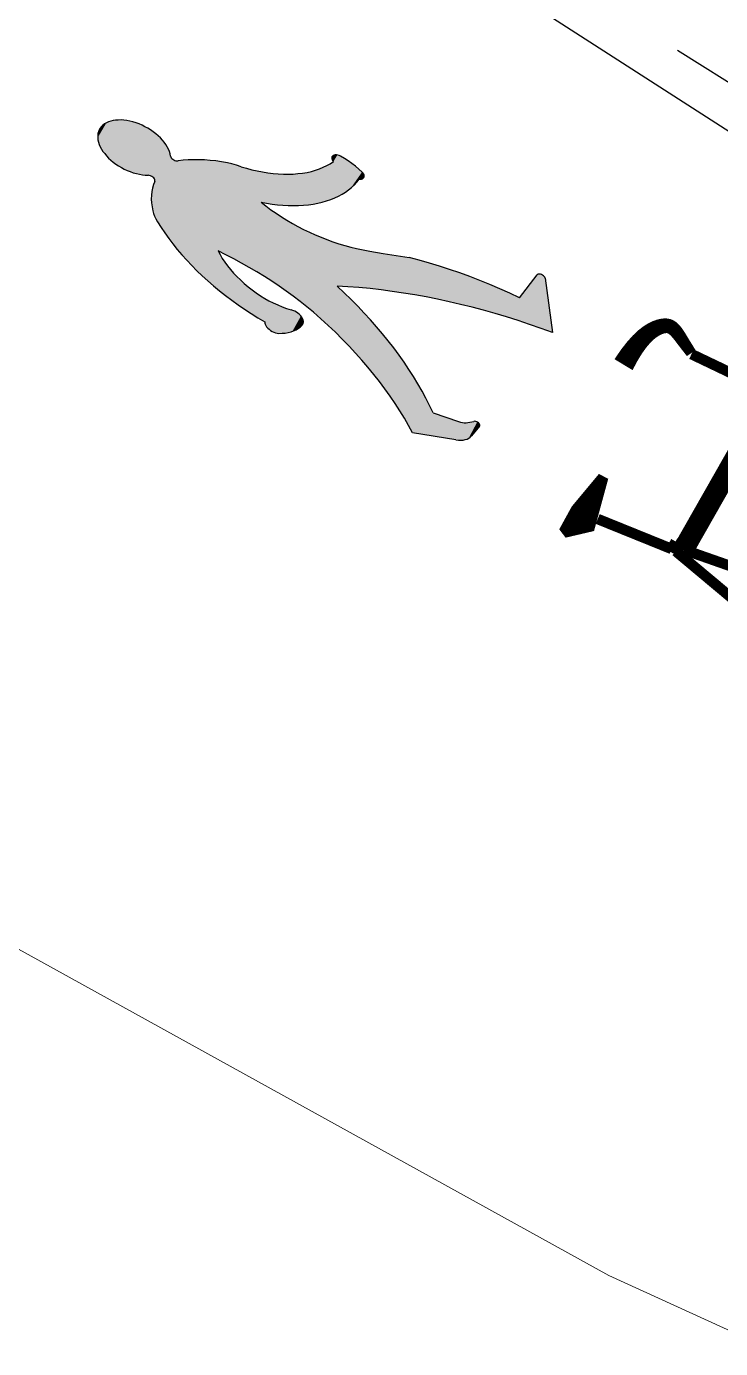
# Model space of a CAD drawing. Extents: x 421500 to 422711, y 436000 to 437000.
# Drawn here: x 422009.27 to 422010.707, y 436489.648 to 436492.385 of the extents above; entities that cross this region are included whole.
import ezdxf

# ---------------------------------------------------------------- set-up
doc = ezdxf.new("R2010")
doc.units = 0
doc.linetypes.add('XREF UTC_716709_AJB_1b$0$DASHDOT1', pattern=[2, 1, -0.5, 0, -0.5])
doc.layers.get('0').update_dxf_attribs({"color": 210})
doc.layers.add('716709-ExBase$0$LCCWalls', color=4, linetype='Continuous', lineweight=0)
for name, color, linetype in [('716709-ExBase$0$XC-LCCCarriageway', 251, 'Continuous'), ('Lines', 1, 'Continuous'), ('Pr-KerbEdge', 8, 'Continuous'), ('XREF UTC_716709_AJB_1b$0$du-UTCDUCT-F1', 42, 'XREF UTC_716709_AJB_1b$0$DASHDOT1')]:
    doc.layers.add(name, color=color, linetype=linetype)

# ---------------------------------------------------------------- blocks, each defined once
blk = doc.blocks.new('1057S')
at = {"color": 0}
blk.add_line((-0.0634, 0.4198), (-0.0426, 0.3885), dxfattribs=at)
for points in [[(-0.2212, 1.0983, 0.0208, 0.0219, 0), (-0.2256, 1.1075, 0.0219, 0.0229, 0), (-0.2295, 1.1157, 0.0229, 0.0238, 0), (-0.233, 1.1229, 0.0238, 0.0245, 0), (-0.2361, 1.1292, 0.0245, 0.0252, 0), (-0.2388, 1.1348, 0.0252, 0.0258, 0), (-0.2411, 1.1398, 0.0258, 0.0263, 0), (-0.243, 1.1444, 0.0263, 0.0268, 0), (-0.2445, 1.1486, 0.0268, 0.0272, 0), (-0.2455, 1.1526, 0.0272, 0.0277, 0), (-0.2461, 1.1565, 0.0277, 0.0281, 0), (-0.2461, 1.1602, 0.0281, 0.0285, 0), (-0.2454, 1.164, 0.0285, 0.0289, 0), (-0.2439, 1.1677, 0.0289, 0.0294, 0), (-0.2416, 1.1714, 0.0294, 0.0299, 0), (-0.2384, 1.1753, 0.0299, 0.0305, 0), (-0.2342, 1.1793, 0.0305, 0.0313, 0), (-0.2288, 1.1835, 0.0313, 0.0321, 0), (-0.222, 1.1877, 0.0321, 0.0331, 0), (-0.2135, 1.1917, 0.0331, 0.0343, 0), (-0.203, 1.1954, 0.0343, 0.0357, 0), (-0.1902, 1.1986, 0.0357, 0.0374, 0), (-0.1749, 1.2011, 0.0374, 0.0394, 0), (-0.1566, 1.2028, 0.0394, 0.0417, 0), (-0.1352, 1.2034, 0.0417, 0.0417, 0)], [(0.0763, 1.1285, 0.0208, 0.0625, 0), (0.1717, 1.125, 0.0625, 0.0208, 0), (0.2147, 1.1434, 0.0208, 0.0208, 0)]]:
    blk.add_lwpolyline(points, format="xyseb", dxfattribs=at)
for points, const_width in [([(-0.2301, 0.951), (-0.2197, 1.0969)], 0.0208), ([(0.1345, 0.9406), (0.1553, 1.0969)], 0.0208), ([(-0.303, 0.3156), (-0.2888, 0.3622), (-0.2772, 0.4086), (-0.2678, 0.4547), (-0.2604, 0.5008), (-0.2545, 0.547), (-0.2499, 0.5936), (-0.2462, 0.6405), (-0.2431, 0.688), (-0.2403, 0.7359), (-0.2378, 0.7829), (-0.2356, 0.8273), (-0.2337, 0.8674), (-0.2322, 0.9015), (-0.2311, 0.9279), (-0.2304, 0.945), (-0.2301, 0.951)], 0.0208), ([(0.1104, 0.9308), (0.1246, 0.9308)], 0.0208), ([(0.1241, 0.9198), (0.1241, 0.951)], 0.0125), ([(0.2387, 0.3572), (0.1343, 0.9312)], 0.0208), ([(0.1345, 0.9198), (0.1345, 0.951)], 0.0125), ([(-0.2301, 0.9198), (0.1137, 0.9198)], 0.0417), ([(0.0407, 0.4614), (0.1241, 0.9198)], 0.0208), ([(-0.2093, 0.7531), (-0.2301, 0.7948)], 0.00833), ([(-0.2268, 0.778), (-0.2281, 0.7818)], 0.00833), ([(-0.1989, 0.701), (-0.2301, 0.7635)], 0.0333), ([(-0.2237, 0.7663), (-0.2287, 0.7776)], 0.0125), ([(-0.053, 0.3989), (-0.1989, 0.701)], 0.0329), ([(-0.053, 0.3989), (-0.1989, 0.701)], 0.0125), ([(-0.0239, 0.528), (-0.023, 0.5888)], 0.0417), ([(-0.0332, 0.5861), (-0.029, 0.5912), (-0.0248, 0.5947), (-0.0197, 0.5947), (-0.0168, 0.5917), (-0.0143, 0.5859)], 0.0125), ([(-0.0098, 0.4843), (-0.0292, 0.5398)], 0.0189), ([(-0.0634, 0.3989), (-0.053, 0.3677)], 0.0125), ([(0.2387, 0.3572), (0.2491, 0.3156)], 0.0208), ([(0.072, 0.3156), (0.2387, 0.3156)], 0.0417), ([(0.2491, 0.3156), (0.2387, 0.2947)], 0.0125), ([(0.0312, 0.1547), (0.0507, 0.1175)], 0.0189), ([(0.0507, 0.123), (0.0507, 0.065)], 0.0417), ([(0.0437, 0.0645), (0.0475, 0.0557), (0.053, 0.0547), (0.0577, 0.0609), (0.0627, 0.0713)], 0.0125)]:
    blk.add_lwpolyline(points, dxfattribs=dict(at, const_width=const_width))
at = {"color": 0, "const_width": 0.0208}
for points in [[(-0.303, 0.6906, 0.213749), (-0.3425, 0.6729, 0.093897), (-0.3915, 0.5914, 0.050566), (-0.4176, 0.4904, 0.037992), (-0.4282, 0.352, 0.037992), (-0.4176, 0.2137, 0.050566), (-0.3915, 0.1126, 0.093897), (-0.3425, 0.0312, 0.213749), (-0.303, 0.0135, 0.213749), (-0.2635, 0.0312, 0.093897), (-0.2146, 0.1126, 0.050566), (-0.1884, 0.2137, 0.037992), (-0.1779, 0.352, 0.037992), (-0.1884, 0.4904, 0.050566), (-0.2146, 0.5914, 0.093897), (-0.2635, 0.6729, 0.213749)], [(0.2387, 0.6906, 0.213749), (0.1992, 0.6729, 0.093897), (0.1502, 0.5914, 0.050566), (0.1241, 0.4904, 0.037992), (0.1136, 0.352, 0.037992), (0.1241, 0.2137, 0.050566), (0.1502, 0.1126, 0.093897), (0.1992, 0.0312, 0.213749), (0.2387, 0.0135, 0.213749), (0.2782, 0.0312, 0.093897), (0.3271, 0.1126, 0.050566), (0.3533, 0.2137, 0.037992), (0.3638, 0.352, 0.037992), (0.3533, 0.4904, 0.050566), (0.3271, 0.5914, 0.093897), (0.2782, 0.6729, 0.213749)], [(0.0095, 0.4823, 0.211848), (-0.0103, 0.4735, 0.094525), (-0.0347, 0.4334, 0.051213), (-0.0478, 0.3837, 0.038544), (-0.053, 0.3156, 0.038544), (-0.0478, 0.2475, 0.051213), (-0.0347, 0.1977, 0.094525), (-0.0103, 0.1577, 0.211848), (0.0095, 0.1489, 0.211848), (0.0293, 0.1577, 0.094525), (0.0537, 0.1977, 0.051213), (0.0667, 0.2475, 0.038544), (0.072, 0.3156, 0.038544), (0.0667, 0.3837, 0.051213), (0.0537, 0.4334, 0.094525), (0.0293, 0.4735, 0.211848)]]:
    blk.add_lwpolyline(points, format="xyb", close=True, dxfattribs=at)
at = {"color": 0}
for points in [[(-0.0383, 0.5868), (-0.0377, 0.5884), (-0.0371, 0.5898), (-0.0365, 0.5911), (-0.0358, 0.5922), (-0.0352, 0.5931), (-0.0346, 0.594), (-0.034, 0.5948), (-0.0334, 0.5955), (-0.0328, 0.5961), (-0.0322, 0.5967), (-0.0316, 0.5972), (-0.031, 0.5977), (-0.0305, 0.5981), (-0.0299, 0.5985), (-0.0293, 0.5989), (-0.0287, 0.5992), (-0.0281, 0.5995), (-0.0275, 0.5998), (-0.027, 0.6001), (-0.0264, 0.6004), (-0.0258, 0.6006), (-0.0252, 0.6007), (-0.0246, 0.6009), (-0.024, 0.601), (-0.0233, 0.601), (-0.0227, 0.601), (-0.0221, 0.601), (-0.0214, 0.6009), (-0.0208, 0.6008), (-0.0202, 0.6007), (-0.0196, 0.6005), (-0.0191, 0.6003), (-0.0186, 0.6001), (-0.0181, 0.5999), (-0.0176, 0.5996), (-0.0171, 0.5994), (-0.0167, 0.5991), (-0.0163, 0.5988), (-0.0159, 0.5984), (-0.0155, 0.5981), (-0.0152, 0.5978), (-0.0148, 0.5974), (-0.0144, 0.5971), (-0.0141, 0.5967), (-0.0137, 0.5963), (-0.0134, 0.5958), (-0.013, 0.5953), (-0.0126, 0.5947), (-0.0122, 0.5941), (-0.0118, 0.5934), (-0.0114, 0.5927), (-0.011, 0.5919), (-0.0105, 0.5911), (-0.0101, 0.5902), (-0.0096, 0.5893), (-0.0091, 0.5884)], [(0.0355, 0.065), (0.036, 0.0622), (0.0367, 0.0597), (0.0374, 0.0577), (0.0382, 0.0559), (0.0391, 0.0543), (0.04, 0.053), (0.0409, 0.0518), (0.0418, 0.0507), (0.0427, 0.0498), (0.0436, 0.0488), (0.0444, 0.048), (0.0453, 0.0472), (0.046, 0.0466), (0.0468, 0.0459), (0.0475, 0.0454), (0.0482, 0.045), (0.0488, 0.0446), (0.0494, 0.0443), (0.05, 0.0441), (0.0506, 0.044), (0.0511, 0.044), (0.0517, 0.044), (0.0523, 0.0442), (0.0529, 0.0444), (0.0535, 0.0446), (0.0541, 0.045), (0.0548, 0.0454), (0.0555, 0.046), (0.0563, 0.0467), (0.0571, 0.0474), (0.058, 0.0483), (0.0589, 0.0494), (0.0598, 0.0506), (0.0608, 0.052), (0.0619, 0.0535), (0.0631, 0.0553), (0.0643, 0.0573), (0.0656, 0.0596), (0.0669, 0.0621), (0.0684, 0.065)]]:
    blk.add_lwpolyline(points, dxfattribs=at)
for points in [[(-0.0387, 0.5873), (-0.0364, 0.5913), (-0.0334, 0.5962), (-0.0287, 0.5994)], [(-0.0334, 0.5962), (-0.0287, 0.5994), (-0.0241, 0.601), (-0.0184, 0.6006)], [(-0.0241, 0.601), (-0.0184, 0.6006), (-0.0148, 0.5982), (-0.0124, 0.5953)], [(-0.0148, 0.5982), (-0.0124, 0.5953), (-0.0101, 0.5909), (-0.0087, 0.5884)], [(0.0355, 0.0644), (0.0377, 0.0559), (0.0416, 0.0494), (0.0486, 0.0441)], [(0.0526, 0.0441), (0.0578, 0.0478), (0.0622, 0.0527), (0.0635, 0.0569)], [(0.0622, 0.0527), (0.0635, 0.0569), (0.0666, 0.0618), (0.0675, 0.065)], [(0.0416, 0.0494), (0.0486, 0.0441), (0.0526, 0.0441), (0.0578, 0.0478)]]:
    blk.add_solid(points, dxfattribs=at)
blk = doc.blocks.new('*U26')
at = {"linetype": 'Continuous'}
for points in [[(189.9034, 96.9553), (189.9013, 96.9513), (189.9717, 96.9548)], [(189.9717, 96.9548), (189.9013, 96.9513), (189.9738, 96.9508)], [(189.9057, 96.959), (189.9034, 96.9553), (189.9694, 96.9586)], [(189.9694, 96.9586), (189.9034, 96.9553), (189.9717, 96.9548)], [(189.9081, 96.9625), (189.9057, 96.959), (189.967, 96.9621)], [(189.967, 96.9621), (189.9057, 96.959), (189.9694, 96.9586)], [(189.9106, 96.9657), (189.9081, 96.9625), (189.9645, 96.9653)], [(189.9645, 96.9653), (189.9081, 96.9625), (189.967, 96.9621)], [(189.9133, 96.9686), (189.9106, 96.9657), (189.9619, 96.9683)], [(189.9619, 96.9683), (189.9106, 96.9657), (189.9645, 96.9653)], [(189.9161, 96.9712), (189.9133, 96.9686), (189.9591, 96.9709)], [(189.9591, 96.9709), (189.9133, 96.9686), (189.9619, 96.9683)], [(189.919, 96.9735), (189.9161, 96.9712), (189.9562, 96.9732)], [(189.9562, 96.9732), (189.9161, 96.9712), (189.9591, 96.9709)], [(189.9219, 96.9754), (189.919, 96.9735), (189.9532, 96.9752)], [(189.9532, 96.9752), (189.919, 96.9735), (189.9562, 96.9732)], [(189.925, 96.977), (189.9219, 96.9754), (189.9502, 96.9768)], [(189.9502, 96.9768), (189.9219, 96.9754), (189.9532, 96.9752)], [(189.9281, 96.9783), (189.925, 96.977), (189.9471, 96.9781)], [(189.9471, 96.9781), (189.925, 96.977), (189.9502, 96.9768)], [(189.9312, 96.9792), (189.9281, 96.9783), (189.944, 96.9791)], [(189.944, 96.9791), (189.9281, 96.9783), (189.9471, 96.9781)], [(189.9344, 96.9797), (189.9312, 96.9792), (189.9408, 96.9796)], [(189.9408, 96.9796), (189.9312, 96.9792), (189.944, 96.9791)], [(189.9376, 96.9798), (189.9344, 96.9797), (189.9408, 96.9796)], [(189.8947, 96.9332), (189.8935, 96.9282), (189.9803, 96.9325)], [(189.9803, 96.9325), (189.8935, 96.9282), (189.9814, 96.9276)], [(189.896, 96.938), (189.8947, 96.9332), (189.9789, 96.9374)], [(189.9789, 96.9374), (189.8947, 96.9332), (189.9803, 96.9325)], [(189.8976, 96.9426), (189.896, 96.938), (189.9774, 96.942)], [(189.9774, 96.942), (189.896, 96.938), (189.9789, 96.9374)], [(189.8994, 96.9471), (189.8976, 96.9426), (189.9757, 96.9465)], [(189.9757, 96.9465), (189.8976, 96.9426), (189.9774, 96.942)], [(189.9013, 96.9513), (189.8994, 96.9471), (189.9738, 96.9508)], [(189.9738, 96.9508), (189.8994, 96.9471), (189.9757, 96.9465)], [(189.8909, 96.9075), (189.8908, 96.9021), (189.9839, 96.9068)], [(189.9839, 96.9068), (189.8908, 96.9021), (189.984, 96.9015)], [(189.8912, 96.9128), (189.8909, 96.9075), (189.9836, 96.9121)], [(189.9836, 96.9121), (189.8909, 96.9075), (189.9839, 96.9068)], [(189.8918, 96.918), (189.8912, 96.9128), (189.9831, 96.9173)], [(189.9831, 96.9173), (189.8912, 96.9128), (189.9836, 96.9121)], [(189.8925, 96.9232), (189.8918, 96.918), (189.9824, 96.9225)], [(189.9824, 96.9225), (189.8918, 96.918), (189.9831, 96.9173)], [(189.8935, 96.9282), (189.8925, 96.9232), (189.9814, 96.9276)], [(189.9814, 96.9276), (189.8925, 96.9232), (189.9824, 96.9225)], [(189.8908, 96.9021), (189.8909, 96.8968), (189.984, 96.9015)], [(189.984, 96.9015), (189.8909, 96.8968), (189.9839, 96.8961)], [(189.8909, 96.8968), (189.8912, 96.8915), (189.9839, 96.8961)], [(189.9839, 96.8961), (189.8912, 96.8915), (189.9835, 96.8909)], [(189.8912, 96.8915), (189.8918, 96.8863), (189.9835, 96.8909)], [(189.9835, 96.8909), (189.8918, 96.8863), (189.9829, 96.8856)], [(189.8918, 96.8863), (189.8925, 96.8811), (189.9829, 96.8856)], [(189.9829, 96.8856), (189.8925, 96.8811), (189.9821, 96.8805)], [(189.8925, 96.8811), (189.8935, 96.8761), (189.9821, 96.8805)], [(189.9821, 96.8805), (189.8935, 96.8761), (189.9811, 96.8754)], [(189.8935, 96.8761), (189.8947, 96.8711), (189.9811, 96.8754)], [(189.9811, 96.8754), (189.8947, 96.8711), (189.9799, 96.8705)], [(189.8947, 96.8711), (189.8961, 96.8663), (189.9799, 96.8705)], [(189.9799, 96.8705), (189.8961, 96.8663), (189.9785, 96.8657)], [(189.8961, 96.8663), (189.8976, 96.8617), (189.9785, 96.8657)], [(189.9785, 96.8657), (189.8976, 96.8617), (189.9769, 96.8611)], [(189.8976, 96.8617), (189.8994, 96.8572), (189.9769, 96.8611)], [(189.9769, 96.8611), (189.8994, 96.8572), (189.9752, 96.8567)], [(189.8994, 96.8572), (189.9013, 96.853), (189.9752, 96.8567)], [(189.9752, 96.8567), (189.9013, 96.853), (189.9732, 96.8525)], [(189.9013, 96.853), (189.9034, 96.849), (189.9732, 96.8525)], [(189.9732, 96.8525), (189.9034, 96.849), (189.9725, 96.8509)], [(189.9725, 96.8509), (189.9034, 96.849), (189.9721, 96.8491)], [(189.9721, 96.8491), (189.9034, 96.849), (189.9718, 96.8472)], [(189.9034, 96.849), (189.9057, 96.8453), (189.9718, 96.8472)], [(189.9718, 96.8472), (189.9057, 96.8453), (189.9718, 96.8452)], [(189.9057, 96.8453), (189.9081, 96.8418), (189.9718, 96.8452)], [(189.9718, 96.8452), (189.9081, 96.8418), (189.9719, 96.8433)], [(189.9719, 96.8433), (189.9081, 96.8418), (189.9723, 96.8415)], [(189.9081, 96.8418), (189.9107, 96.8386), (189.9723, 96.8415)], [(189.9723, 96.8415), (189.9107, 96.8386), (189.9729, 96.8398)], [(189.9729, 96.8398), (189.9107, 96.8386), (189.9736, 96.8383)], [(189.9107, 96.8386), (189.9133, 96.8357), (189.9736, 96.8383)], [(189.9736, 96.8383), (189.9133, 96.8357), (189.9745, 96.837)], [(189.9745, 96.837), (189.9133, 96.8357), (189.9756, 96.8361)], [(189.9756, 96.8361), (189.9133, 96.8357), (189.9767, 96.8355)], [(189.9133, 96.8357), (189.9161, 96.8331), (189.9767, 96.8355)], [(189.9767, 96.8355), (189.9161, 96.8331), (189.9778, 96.8353)], [(189.9778, 96.8353), (189.9161, 96.8331), (189.9829, 96.8348)], [(189.9829, 96.8348), (189.9161, 96.8331), (189.9879, 96.834)], [(189.9879, 96.834), (189.9161, 96.8331), (189.9929, 96.8329)], [(189.9161, 96.8331), (189.919, 96.8308), (189.9929, 96.8329)], [(189.9929, 96.8329), (189.919, 96.8308), (189.9979, 96.8314)], [(189.9979, 96.8314), (189.919, 96.8308), (190.0029, 96.8296)], [(189.919, 96.8308), (189.92, 96.8299), (190.0029, 96.8296)], [(189.92, 96.8299), (189.9209, 96.8287), (190.0029, 96.8296)], [(190.0029, 96.8296), (189.9209, 96.8287), (190.0078, 96.8275)], [(189.9209, 96.8287), (189.9217, 96.8272), (190.0078, 96.8275)], [(190.0078, 96.8275), (189.9217, 96.8272), (190.0126, 96.825)], [(189.9217, 96.8272), (189.9222, 96.8255), (190.0126, 96.825)], [(189.9222, 96.8255), (189.9226, 96.8237), (190.0126, 96.825)], [(190.0126, 96.825), (189.9226, 96.8237), (190.0174, 96.8222)], [(189.9116, 96.7992), (189.9073, 96.7919), (190.044, 96.7973)], [(189.9161, 96.8064), (189.9116, 96.7992), (190.0392, 96.8038)], [(190.0392, 96.8038), (189.9116, 96.7992), (190.0416, 96.8006)], [(190.0416, 96.8006), (189.9116, 96.7992), (190.044, 96.7973)], [(189.9206, 96.8132), (189.9161, 96.8064), (190.0312, 96.8119)], [(190.0312, 96.8119), (189.9161, 96.8064), (190.034, 96.8094)], [(190.034, 96.8094), (189.9161, 96.8064), (190.0366, 96.8067)], [(190.0366, 96.8067), (189.9161, 96.8064), (190.0392, 96.8038)], [(189.9214, 96.8146), (189.9206, 96.8132), (190.0312, 96.8119)], [(189.9221, 96.8162), (189.9214, 96.8146), (190.0267, 96.8157)], [(190.0267, 96.8157), (189.9214, 96.8146), (190.0312, 96.8119)], [(189.9225, 96.818), (189.9221, 96.8162), (190.0267, 96.8157)], [(189.9228, 96.8199), (189.9225, 96.818), (190.0221, 96.8191)], [(190.0221, 96.8191), (189.9225, 96.818), (190.0267, 96.8157)], [(189.9226, 96.8237), (189.9228, 96.8218), (190.0174, 96.8222)], [(190.0174, 96.8222), (189.9228, 96.8218), (190.0221, 96.8191)], [(189.9228, 96.8218), (189.9228, 96.8199), (190.0221, 96.8191)], [(189.8992, 96.7764), (189.8954, 96.7683), (190.0568, 96.7756)], [(190.0568, 96.7756), (189.8954, 96.7683), (190.0618, 96.7661)], [(189.9032, 96.7842), (189.8992, 96.7764), (190.0568, 96.7756)], [(189.9073, 96.7919), (189.9032, 96.7842), (190.0516, 96.7848)], [(190.0516, 96.7848), (189.9032, 96.7842), (190.0568, 96.7756)], [(190.044, 96.7973), (189.9073, 96.7919), (190.0463, 96.7937)], [(190.0463, 96.7937), (189.9073, 96.7919), (190.0516, 96.7848)], [(189.8882, 96.7515), (189.8849, 96.7428), (190.0712, 96.7466)], [(190.0712, 96.7466), (189.8849, 96.7428), (190.0757, 96.7364)], [(189.8917, 96.76), (189.8882, 96.7515), (190.0666, 96.7565)], [(190.0666, 96.7565), (189.8882, 96.7515), (190.0712, 96.7466)], [(189.8954, 96.7683), (189.8917, 96.76), (190.0618, 96.7661)], [(190.0618, 96.7661), (189.8917, 96.76), (190.0666, 96.7565)], [(189.8774, 96.7196), (189.8762, 96.7142), (190.0842, 96.7156)], [(189.8789, 96.7249), (189.8774, 96.7196), (190.0842, 96.7156)], [(189.8818, 96.734), (189.8789, 96.7249), (190.08, 96.7261)], [(190.08, 96.7261), (189.8789, 96.7249), (190.0842, 96.7156)], [(189.8849, 96.7428), (189.8818, 96.734), (190.0757, 96.7364)], [(190.0757, 96.7364), (189.8818, 96.734), (190.08, 96.7261)], [(189.8735, 96.6973), (189.8718, 96.6885), (190.0919, 96.6939)], [(190.0919, 96.6939), (189.8718, 96.6885), (190.0954, 96.6829)], [(189.8742, 96.703), (189.8735, 96.6973), (190.0919, 96.6939)], [(189.8751, 96.7087), (189.8742, 96.703), (190.0881, 96.7049)], [(190.0881, 96.7049), (189.8742, 96.703), (190.0919, 96.6939)], [(189.8762, 96.7142), (189.8751, 96.7087), (190.0881, 96.7049)], [(190.0842, 96.7156), (189.8762, 96.7142), (190.0881, 96.7049)], [(189.8679, 96.6713), (189.8657, 96.6629), (190.0423, 96.661)], [(189.87, 96.6799), (189.8679, 96.6713), (190.0988, 96.6716)], [(190.0988, 96.6716), (189.8679, 96.6713), (190.102, 96.6602)], [(189.8679, 96.6713), (190.0423, 96.661), (190.102, 96.6602)], [(189.8718, 96.6885), (189.87, 96.6799), (190.0954, 96.6829)], [(190.0954, 96.6829), (189.87, 96.6799), (190.0988, 96.6716)], [(189.8606, 96.6466), (189.8577, 96.6387), (190.0419, 96.6326)], [(189.8632, 96.6547), (189.8606, 96.6466), (190.042, 96.6468)], [(190.042, 96.6468), (189.8606, 96.6466), (190.0419, 96.6326)], [(189.8657, 96.6629), (189.8632, 96.6547), (190.0423, 96.661)], [(190.0423, 96.661), (189.8632, 96.6547), (190.042, 96.6468)], [(190.0423, 96.661), (190.0459, 96.6557), (190.102, 96.6602)], [(190.102, 96.6602), (190.0459, 96.6557), (190.105, 96.6486)], [(190.0459, 96.6557), (190.0494, 96.6502), (190.105, 96.6486)], [(190.0494, 96.6502), (190.0528, 96.6444), (190.105, 96.6486)], [(190.105, 96.6486), (190.0528, 96.6444), (190.1078, 96.6369)], [(190.0528, 96.6444), (190.056, 96.6385), (190.1078, 96.6369)], [(189.8481, 96.6162), (189.8445, 96.6092), (189.9121, 96.6125)], [(189.8515, 96.6235), (189.8481, 96.6162), (189.9149, 96.6211)], [(189.9149, 96.6211), (189.8481, 96.6162), (189.9121, 96.6125)], [(189.8547, 96.631), (189.8515, 96.6235), (189.9176, 96.63)], [(189.9176, 96.63), (189.8515, 96.6235), (189.9149, 96.6211)], [(189.8577, 96.6387), (189.8547, 96.631), (190.0419, 96.6326)], [(190.0419, 96.6326), (189.8547, 96.631), (189.9176, 96.63)], [(190.0419, 96.6326), (189.9176, 96.63), (190.042, 96.6184)], [(189.9176, 96.63), (189.9194, 96.6202), (190.042, 96.6184)], [(189.9194, 96.6202), (189.921, 96.6103), (190.042, 96.6184)], [(190.042, 96.6184), (189.921, 96.6103), (190.0423, 96.6042)], [(190.056, 96.6385), (190.059, 96.6323), (190.1078, 96.6369)], [(190.1078, 96.6369), (190.059, 96.6323), (190.1103, 96.6251)], [(190.059, 96.6323), (190.0619, 96.6259), (190.1103, 96.6251)], [(190.0619, 96.6259), (190.0647, 96.6193), (190.1103, 96.6251)], [(190.1103, 96.6251), (190.0647, 96.6193), (190.1127, 96.6131)], [(190.0647, 96.6193), (190.0673, 96.6125), (190.1127, 96.6131)], [(189.8329, 96.5895), (189.8287, 96.5835), (189.9025, 96.5877)], [(189.9058, 96.5958), (189.8329, 96.5895), (189.9025, 96.5877)], [(189.8369, 96.5958), (189.8329, 96.5895), (189.9058, 96.5958)], [(189.8408, 96.6024), (189.8369, 96.5958), (189.9058, 96.5958)], [(189.8445, 96.6092), (189.8408, 96.6024), (189.9091, 96.604)], [(189.9091, 96.604), (189.8408, 96.6024), (189.9058, 96.5958)], [(189.9121, 96.6125), (189.8445, 96.6092), (189.9091, 96.604)], [(189.921, 96.6103), (189.9225, 96.6004), (190.0423, 96.6042)], [(190.0423, 96.6042), (189.9225, 96.6004), (190.0429, 96.59)], [(189.9225, 96.6004), (189.9237, 96.5903), (190.0429, 96.59)], [(189.9237, 96.5903), (189.9247, 96.5802), (190.0429, 96.59)], [(190.0429, 96.59), (189.9247, 96.5802), (190.0437, 96.5758)], [(190.1127, 96.6131), (190.0673, 96.6125), (190.1149, 96.6011)], [(190.0673, 96.6125), (190.0697, 96.6056), (190.1149, 96.6011)], [(190.0697, 96.6056), (190.0719, 96.5985), (190.1149, 96.6011)], [(190.1149, 96.6011), (190.0719, 96.5985), (190.1168, 96.5889)], [(190.0719, 96.5985), (190.074, 96.5913), (190.1168, 96.5889)], [(190.074, 96.5913), (190.0759, 96.5839), (190.1168, 96.5889)], [(190.1168, 96.5889), (190.0759, 96.5839), (190.1186, 96.5767)], [(189.8154, 96.5671), (189.8107, 96.5622), (189.8912, 96.5648)], [(189.8912, 96.5648), (189.8107, 96.5622), (189.8872, 96.5576)], [(189.82, 96.5723), (189.8154, 96.5671), (189.8951, 96.5722)], [(189.8951, 96.5722), (189.8154, 96.5671), (189.8912, 96.5648)], [(189.8244, 96.5777), (189.82, 96.5723), (189.8951, 96.5722)], [(189.8287, 96.5835), (189.8244, 96.5777), (189.8989, 96.5798)], [(189.8989, 96.5798), (189.8244, 96.5777), (189.8951, 96.5722)], [(189.9025, 96.5877), (189.8287, 96.5835), (189.8989, 96.5798)], [(189.9247, 96.5802), (189.9255, 96.5701), (190.0437, 96.5758)], [(190.0437, 96.5758), (189.9255, 96.5701), (190.0446, 96.5617)], [(189.9255, 96.5701), (189.926, 96.5599), (190.0446, 96.5617)], [(190.0759, 96.5839), (190.0776, 96.5764), (190.1186, 96.5767)], [(190.1186, 96.5767), (190.0776, 96.5764), (190.1201, 96.5644)], [(190.0776, 96.5764), (190.0792, 96.5688), (190.1201, 96.5644)], [(190.0792, 96.5688), (190.0805, 96.5611), (190.1201, 96.5644)], [(190.1201, 96.5644), (190.0805, 96.5611), (190.1214, 96.552)], [(189.7649, 96.5369), (189.7646, 96.5348), (189.8694, 96.5316)], [(189.7654, 96.539), (189.7649, 96.5369), (189.8741, 96.5377)], [(189.8741, 96.5377), (189.7649, 96.5369), (189.8694, 96.5316)], [(189.7661, 96.5408), (189.7654, 96.539), (189.7805, 96.5399)], [(189.7805, 96.5399), (189.7654, 96.539), (189.8741, 96.5377)], [(189.7669, 96.5425), (189.7661, 96.5408), (189.7797, 96.5417)], [(189.7797, 96.5417), (189.7661, 96.5408), (189.7805, 96.5399)], [(189.7679, 96.544), (189.7669, 96.5425), (189.7788, 96.5433)], [(189.7788, 96.5433), (189.7669, 96.5425), (189.7797, 96.5417)], [(189.769, 96.5452), (189.7679, 96.544), (189.7778, 96.5446)], [(189.7778, 96.5446), (189.7679, 96.544), (189.7788, 96.5433)], [(189.7702, 96.5461), (189.769, 96.5452), (189.7766, 96.5457)], [(189.7766, 96.5457), (189.769, 96.5452), (189.7778, 96.5446)], [(189.7714, 96.5467), (189.7702, 96.5461), (189.7754, 96.5464)], [(189.7754, 96.5464), (189.7702, 96.5461), (189.7766, 96.5457)], [(189.7741, 96.5469), (189.7714, 96.5467), (189.7754, 96.5464)], [(189.7728, 96.5469), (189.7714, 96.5467), (189.7741, 96.5469)], [(189.7857, 96.5428), (189.7805, 96.5399), (189.8741, 96.5377)], [(189.7909, 96.546), (189.7857, 96.5428), (189.8786, 96.5441)], [(189.8786, 96.5441), (189.7857, 96.5428), (189.8741, 96.5377)], [(189.796, 96.5496), (189.7909, 96.546), (189.8786, 96.5441)], [(189.801, 96.5535), (189.796, 96.5496), (189.8829, 96.5507)], [(189.8829, 96.5507), (189.796, 96.5496), (189.8786, 96.5441)], [(189.8059, 96.5577), (189.801, 96.5535), (189.8872, 96.5576)], [(189.8872, 96.5576), (189.801, 96.5535), (189.8829, 96.5507)], [(189.8107, 96.5622), (189.8059, 96.5577), (189.8872, 96.5576)], [(190.0446, 96.5617), (189.926, 96.5599), (190.0458, 96.5476)], [(189.926, 96.5599), (189.9264, 96.5497), (190.0458, 96.5476)], [(189.9264, 96.5497), (189.9265, 96.5395), (190.0458, 96.5476)], [(190.0458, 96.5476), (189.9265, 96.5395), (190.0472, 96.5336)], [(189.9265, 96.5395), (189.9265, 96.5292), (190.0472, 96.5336)], [(190.0805, 96.5611), (190.0816, 96.5533), (190.1214, 96.552)], [(190.0816, 96.5533), (190.0826, 96.5454), (190.1214, 96.552)], [(190.1214, 96.552), (190.0826, 96.5454), (190.1225, 96.5395)], [(190.0826, 96.5454), (190.0831, 96.538), (190.1225, 96.5395)], [(190.1225, 96.5395), (190.0831, 96.538), (190.1234, 96.527)], [(190.0831, 96.538), (190.0833, 96.5306), (190.1234, 96.527)], [(189.7646, 96.5348), (189.7645, 96.5326), (189.8694, 96.5316)], [(189.7645, 96.5326), (189.7649, 96.5258), (189.8694, 96.5316)], [(189.8694, 96.5316), (189.7649, 96.5258), (189.8646, 96.5258)], [(189.7649, 96.5258), (189.7654, 96.5191), (189.8597, 96.5203)], [(189.8646, 96.5258), (189.7649, 96.5258), (189.8597, 96.5203)], [(189.8597, 96.5203), (189.7654, 96.5191), (189.8547, 96.5151)], [(189.7654, 96.5191), (189.7662, 96.5124), (189.8547, 96.5151)], [(189.8547, 96.5151), (189.7662, 96.5124), (189.8496, 96.5103)], [(189.7662, 96.5124), (189.7671, 96.5057), (189.8496, 96.5103)], [(189.9262, 96.519), (189.9257, 96.5088), (190.0507, 96.5058)], [(189.9265, 96.5292), (189.9262, 96.519), (190.0488, 96.5197)], [(190.0488, 96.5197), (189.9262, 96.519), (190.0507, 96.5058)], [(190.0472, 96.5336), (189.9265, 96.5292), (190.0488, 96.5197)], [(190.0832, 96.5157), (190.0828, 96.5082), (190.1241, 96.5145)], [(190.1241, 96.5145), (190.0828, 96.5082), (190.1256, 96.5136)], [(190.1256, 96.5136), (190.0828, 96.5082), (190.1271, 96.5124)], [(190.1271, 96.5124), (190.0828, 96.5082), (190.1285, 96.5109)], [(190.1285, 96.5109), (190.0828, 96.5082), (190.1298, 96.5092)], [(190.0834, 96.5231), (190.0832, 96.5157), (190.1241, 96.5145)], [(190.0833, 96.5306), (190.0834, 96.5231), (190.1234, 96.527)], [(190.1234, 96.527), (190.0834, 96.5231), (190.1241, 96.5145)], [(189.8496, 96.5103), (189.7671, 96.5057), (189.8443, 96.5057)], [(189.7671, 96.5057), (189.7682, 96.4992), (189.8443, 96.5057)], [(189.8443, 96.5057), (189.7682, 96.4992), (189.839, 96.5015)], [(189.839, 96.5015), (189.7682, 96.4992), (189.8335, 96.4975)], [(189.7682, 96.4992), (189.7695, 96.4927), (189.8335, 96.4975)], [(189.8335, 96.4975), (189.7695, 96.4927), (189.828, 96.494)], [(189.828, 96.494), (189.7695, 96.4927), (189.8225, 96.4907)], [(189.7695, 96.4927), (189.771, 96.4864), (189.8225, 96.4907)], [(189.8225, 96.4907), (189.771, 96.4864), (189.8168, 96.4878)], [(189.8168, 96.4878), (189.771, 96.4864), (189.8111, 96.4853)], [(189.771, 96.4864), (189.7727, 96.4802), (189.8111, 96.4853)], [(189.8111, 96.4853), (189.7727, 96.4802), (189.8053, 96.4831)], [(189.9241, 96.4885), (189.9229, 96.4785), (190.0549, 96.4783)], [(189.925, 96.4986), (189.9241, 96.4885), (190.0527, 96.492)], [(190.0527, 96.492), (189.9241, 96.4885), (190.0549, 96.4783)], [(189.9257, 96.5088), (189.925, 96.4986), (190.0507, 96.5058)], [(190.0507, 96.5058), (189.925, 96.4986), (190.0527, 96.492)], [(190.0804, 96.4863), (190.0791, 96.4791), (190.1331, 96.4838)], [(190.0814, 96.4935), (190.0804, 96.4863), (190.1342, 96.4919)], [(190.1342, 96.4919), (190.0804, 96.4863), (190.134, 96.4891)], [(190.134, 96.4891), (190.0804, 96.4863), (190.1337, 96.4865)], [(190.1337, 96.4865), (190.0804, 96.4863), (190.1331, 96.4838)], [(190.0822, 96.5008), (190.0814, 96.4935), (190.1334, 96.5)], [(190.1334, 96.5), (190.0814, 96.4935), (190.1338, 96.4974)], [(190.1338, 96.4974), (190.0814, 96.4935), (190.1341, 96.4947)], [(190.1341, 96.4947), (190.0814, 96.4935), (190.1342, 96.4919)], [(190.0828, 96.5082), (190.0822, 96.5008), (190.1309, 96.5072)], [(190.1309, 96.5072), (190.0822, 96.5008), (190.1319, 96.505)], [(190.1319, 96.505), (190.0822, 96.5008), (190.1328, 96.5026)], [(190.1328, 96.5026), (190.0822, 96.5008), (190.1334, 96.5)], [(190.1298, 96.5092), (190.0828, 96.5082), (190.1309, 96.5072)], [(189.8053, 96.4831), (189.7727, 96.4802), (189.7995, 96.4813)], [(189.7995, 96.4813), (189.7727, 96.4802), (189.7937, 96.4798)], [(189.7727, 96.4802), (189.7733, 96.4783), (189.7937, 96.4798)], [(189.7937, 96.4798), (189.7733, 96.4783), (189.7878, 96.4787)], [(189.7878, 96.4787), (189.7733, 96.4783), (189.787, 96.4769)], [(189.7733, 96.4783), (189.7741, 96.4766), (189.787, 96.4769)], [(189.787, 96.4769), (189.7741, 96.4766), (189.7861, 96.4754)], [(189.7741, 96.4766), (189.7751, 96.4751), (189.7861, 96.4754)], [(189.7861, 96.4754), (189.7751, 96.4751), (189.785, 96.4741)], [(189.7751, 96.4751), (189.7762, 96.4739), (189.785, 96.4741)], [(189.785, 96.4741), (189.7762, 96.4739), (189.7838, 96.4731)], [(189.7762, 96.4739), (189.7774, 96.4729), (189.7838, 96.4731)], [(189.7838, 96.4731), (189.7774, 96.4729), (189.7826, 96.4724)], [(189.7774, 96.4729), (189.7787, 96.4723), (189.7826, 96.4724)], [(189.7826, 96.4724), (189.7787, 96.4723), (189.7813, 96.472)], [(189.7787, 96.4723), (189.78, 96.472), (189.7813, 96.472)], [(189.9201, 96.4586), (189.9183, 96.4488), (190.06, 96.4511)], [(189.9216, 96.4685), (189.9201, 96.4586), (190.0574, 96.4647)], [(190.0574, 96.4647), (189.9201, 96.4586), (190.06, 96.4511)], [(189.9229, 96.4785), (189.9216, 96.4685), (190.0549, 96.4783)], [(190.0549, 96.4783), (189.9216, 96.4685), (190.0574, 96.4647)], [(190.0784, 96.4733), (190.0783, 96.4703), (190.1269, 96.4707)], [(190.1269, 96.4707), (190.0783, 96.4703), (190.1243, 96.4669)], [(190.0783, 96.4703), (190.0784, 96.4673), (190.1243, 96.4669)], [(190.0786, 96.4762), (190.0784, 96.4733), (190.1293, 96.4748)], [(190.1293, 96.4748), (190.0784, 96.4733), (190.1269, 96.4707)], [(190.0784, 96.4673), (190.0788, 96.4644), (190.1243, 96.4669)], [(190.0791, 96.4791), (190.0786, 96.4762), (190.1315, 96.479)], [(190.1315, 96.479), (190.0786, 96.4762), (190.1293, 96.4748)], [(190.1243, 96.4669), (190.0788, 96.4644), (190.1216, 96.4634)], [(190.0788, 96.4644), (190.0793, 96.4616), (190.1216, 96.4634)], [(190.1331, 96.4838), (190.0791, 96.4791), (190.1324, 96.4814)], [(190.1324, 96.4814), (190.0791, 96.4791), (190.1315, 96.479)], [(190.1216, 96.4634), (190.0793, 96.4616), (190.1188, 96.4602)], [(190.0793, 96.4616), (190.08, 96.4589), (190.1188, 96.4602)], [(190.1188, 96.4602), (190.08, 96.4589), (190.1159, 96.4572)], [(190.08, 96.4589), (190.081, 96.4563), (190.1159, 96.4572)], [(189.9163, 96.4391), (189.9142, 96.4295), (190.0628, 96.4377)], [(190.0628, 96.4377), (189.9142, 96.4295), (190.0665, 96.423)], [(189.9183, 96.4488), (189.9163, 96.4391), (190.0628, 96.4377)], [(190.06, 96.4511), (189.9183, 96.4488), (190.0628, 96.4377)], [(190.1159, 96.4572), (190.081, 96.4563), (190.1129, 96.4546)], [(190.081, 96.4563), (190.0821, 96.454), (190.1129, 96.4546)], [(190.1129, 96.4546), (190.0821, 96.454), (190.1098, 96.4522)], [(190.0821, 96.454), (190.0833, 96.4519), (190.1098, 96.4522)], [(190.1098, 96.4522), (190.0833, 96.4519), (190.1066, 96.4502)], [(190.0833, 96.4519), (190.0847, 96.45), (190.1066, 96.4502)], [(190.1066, 96.4502), (190.0847, 96.45), (190.1033, 96.4485)], [(190.0847, 96.45), (190.0863, 96.4485), (190.1033, 96.4485)], [(190.0863, 96.4485), (190.0879, 96.4472), (190.1, 96.4472)], [(190.1033, 96.4485), (190.0863, 96.4485), (190.1, 96.4472)], [(190.0879, 96.4472), (190.0896, 96.4463), (190.1, 96.4472)], [(190.1, 96.4472), (190.0896, 96.4463), (190.0967, 96.4461)], [(190.0896, 96.4463), (190.0913, 96.4458), (190.0967, 96.4461)], [(190.0967, 96.4461), (190.0913, 96.4458), (190.0949, 96.4457)], [(190.0913, 96.4458), (190.0931, 96.4455), (190.0949, 96.4457)], [(189.9957, 96.42), (189.9058, 96.3996), (189.9887, 96.4044)], [(189.9118, 96.42), (189.9058, 96.3996), (189.9957, 96.42)], [(189.9142, 96.4295), (189.9118, 96.42), (190.0665, 96.423)], [(190.0665, 96.423), (189.9118, 96.42), (189.9957, 96.42)], [(190.0665, 96.423), (189.9957, 96.42), (190.0704, 96.4083)], [(189.9957, 96.42), (189.9997, 96.4056), (190.0704, 96.4083)], [(190.0704, 96.4083), (189.9997, 96.4056), (190.0744, 96.3938)], [(189.9058, 96.3996), (189.8996, 96.3794), (189.9819, 96.3887)], [(189.9819, 96.3887), (189.8996, 96.3794), (189.9752, 96.3727)], [(189.9887, 96.4044), (189.9058, 96.3996), (189.9819, 96.3887)], [(189.9997, 96.4056), (190.0039, 96.3913), (190.0744, 96.3938)], [(190.0744, 96.3938), (190.0039, 96.3913), (190.0786, 96.3794)], [(190.0039, 96.3913), (190.0083, 96.3772), (190.0786, 96.3794)], [(189.8932, 96.3593), (189.8867, 96.3394), (189.9688, 96.3566)], [(189.9688, 96.3566), (189.8867, 96.3394), (189.9625, 96.3402)], [(189.8996, 96.3794), (189.8932, 96.3593), (189.9752, 96.3727)], [(189.9752, 96.3727), (189.8932, 96.3593), (189.9688, 96.3566)], [(190.0786, 96.3794), (190.0083, 96.3772), (190.0831, 96.3652)], [(190.0083, 96.3772), (190.0129, 96.3632), (190.0831, 96.3652)], [(190.0831, 96.3652), (190.0129, 96.3632), (190.0877, 96.3512)], [(190.0129, 96.3632), (190.0176, 96.3495), (190.0877, 96.3512)], [(189.8867, 96.3394), (189.8799, 96.3196), (189.9564, 96.3236)], [(189.9625, 96.3402), (189.8867, 96.3394), (189.9564, 96.3236)], [(190.0877, 96.3512), (190.0176, 96.3495), (190.0925, 96.3373)], [(190.0176, 96.3495), (190.0225, 96.3359), (190.0925, 96.3373)], [(190.0925, 96.3373), (190.0225, 96.3359), (190.0974, 96.3236)], [(190.0225, 96.3359), (190.0276, 96.3224), (190.0974, 96.3236)], [(189.8766, 96.3049), (189.8734, 96.29), (189.9448, 96.29)], [(189.8799, 96.3196), (189.8766, 96.3049), (189.9506, 96.3069)], [(189.9506, 96.3069), (189.8766, 96.3049), (189.9448, 96.29)], [(189.9564, 96.3236), (189.8799, 96.3196), (189.9506, 96.3069)], [(190.0974, 96.3236), (190.0276, 96.3224), (190.1026, 96.3101)], [(190.0276, 96.3224), (190.0329, 96.3092), (190.1026, 96.3101)], [(190.1026, 96.3101), (190.0329, 96.3092), (190.1079, 96.2968)], [(190.0329, 96.3092), (190.0383, 96.2961), (190.1079, 96.2968)], [(189.9448, 96.29), (189.8705, 96.275), (189.9393, 96.2729)], [(189.8734, 96.29), (189.8705, 96.275), (189.9448, 96.29)], [(190.1079, 96.2968), (190.0383, 96.2961), (190.1134, 96.2836)], [(190.0383, 96.2961), (190.0439, 96.2833), (190.1134, 96.2836)], [(190.1134, 96.2836), (190.0439, 96.2833), (190.1191, 96.2707)], [(190.0439, 96.2833), (190.0497, 96.2706), (190.1191, 96.2707)], [(189.8677, 96.2599), (189.8651, 96.2447), (189.934, 96.2556)], [(189.934, 96.2556), (189.8651, 96.2447), (189.9289, 96.2382)], [(189.8705, 96.275), (189.8677, 96.2599), (189.9393, 96.2729)], [(189.9393, 96.2729), (189.8677, 96.2599), (189.934, 96.2556)], [(190.1191, 96.2707), (190.0497, 96.2706), (190.1249, 96.258)], [(190.0497, 96.2706), (190.0556, 96.2581), (190.1249, 96.258)], [(190.0556, 96.2581), (190.0617, 96.2459), (190.1249, 96.258)], [(190.1249, 96.258), (190.0617, 96.2459), (190.1309, 96.2455)], [(189.8627, 96.2295), (189.8605, 96.2141), (189.924, 96.2206)], [(189.8651, 96.2447), (189.8627, 96.2295), (189.9289, 96.2382)], [(189.9289, 96.2382), (189.8627, 96.2295), (189.924, 96.2206)], [(190.0617, 96.2459), (190.0679, 96.2339), (190.1309, 96.2455)], [(190.1309, 96.2455), (190.0679, 96.2339), (190.1371, 96.2332)], [(190.0679, 96.2339), (190.0743, 96.2221), (190.1371, 96.2332)], [(190.1371, 96.2332), (190.0743, 96.2221), (190.1434, 96.2211)], [(189.8585, 96.1987), (189.8567, 96.1832), (189.9147, 96.1849)], [(189.8605, 96.2141), (189.8585, 96.1987), (189.9193, 96.2028)], [(189.9193, 96.2028), (189.8585, 96.1987), (189.9147, 96.1849)], [(189.924, 96.2206), (189.8605, 96.2141), (189.9193, 96.2028)], [(190.0743, 96.2221), (190.0808, 96.2105), (190.1434, 96.2211)], [(190.1434, 96.2211), (190.0808, 96.2105), (190.1498, 96.2093)], [(190.0808, 96.2105), (190.0875, 96.1992), (190.1498, 96.2093)], [(190.1498, 96.2093), (190.0875, 96.1992), (190.1565, 96.1977)], [(190.0875, 96.1992), (190.0943, 96.1881), (190.1565, 96.1977)], [(190.1565, 96.1977), (190.0943, 96.1881), (190.1632, 96.1864)], [(189.8567, 96.1832), (189.8551, 96.1677), (189.9104, 96.1669)], [(189.9147, 96.1849), (189.8567, 96.1832), (189.9104, 96.1669)], [(190.0943, 96.1881), (190.1013, 96.1772), (190.1632, 96.1864)], [(190.1632, 96.1864), (190.1013, 96.1772), (190.1702, 96.1753)], [(190.1013, 96.1772), (190.1084, 96.1666), (190.1702, 96.1753)], [(190.1702, 96.1753), (190.1084, 96.1666), (190.1772, 96.1644)], [(189.8536, 96.1521), (189.8524, 96.1365), (189.9063, 96.1487)], [(189.9063, 96.1487), (189.8524, 96.1365), (189.9024, 96.1305)], [(189.8551, 96.1677), (189.8536, 96.1521), (189.9104, 96.1669)], [(189.9104, 96.1669), (189.8536, 96.1521), (189.9063, 96.1487)], [(190.1084, 96.1666), (190.1156, 96.1563), (190.1772, 96.1644)], [(190.1772, 96.1644), (190.1156, 96.1563), (190.1844, 96.1539)], [(190.1156, 96.1563), (190.123, 96.1462), (190.1844, 96.1539)], [(190.1844, 96.1539), (190.123, 96.1462), (190.1305, 96.1364)], [(190.1844, 96.1539), (190.1305, 96.1364), (190.1572, 96.0715)], [(189.8513, 96.1208), (189.8504, 96.1051), (189.8987, 96.1121)], [(189.8524, 96.1365), (189.8513, 96.1208), (189.9024, 96.1305)], [(189.9024, 96.1305), (189.8513, 96.1208), (189.8987, 96.1121)], [(190.1305, 96.1364), (190.1229, 96.0839), (190.1572, 96.0715)], [(189.8504, 96.1051), (189.8498, 96.0893), (189.8952, 96.0935)], [(189.8952, 96.0935), (189.8498, 96.0893), (189.8919, 96.0749)], [(189.8987, 96.1121), (189.8504, 96.1051), (189.8952, 96.0935)], [(189.7893, 96.0725), (189.7891, 96.0708), (189.8888, 96.0562)], [(189.7891, 96.0708), (189.7892, 96.0691), (189.8888, 96.0562)], [(189.7892, 96.0691), (189.7895, 96.0675), (189.8888, 96.0562)], [(189.7896, 96.0741), (189.7893, 96.0725), (189.8888, 96.0562)], [(189.7895, 96.0675), (189.7899, 96.0659), (189.8888, 96.0562)], [(189.7901, 96.0756), (189.7896, 96.0741), (189.8919, 96.0749)], [(189.8919, 96.0749), (189.7896, 96.0741), (189.8888, 96.0562)], [(189.7907, 96.0769), (189.7901, 96.0756), (189.8919, 96.0749)], [(189.7915, 96.078), (189.7907, 96.0769), (189.8919, 96.0749)], [(189.7924, 96.0788), (189.7915, 96.078), (189.8919, 96.0749)], [(189.7934, 96.0793), (189.7924, 96.0788), (189.8919, 96.0749)], [(189.8498, 96.0893), (189.7934, 96.0793), (189.8919, 96.0749)], [(190.116, 96.0664), (190.1083, 96.0567), (190.1545, 96.0649)], [(190.1174, 96.0683), (190.116, 96.0664), (190.1559, 96.0681)], [(190.1559, 96.0681), (190.116, 96.0664), (190.1545, 96.0649)], [(190.1187, 96.0705), (190.1174, 96.0683), (190.1559, 96.0681)], [(190.1198, 96.0729), (190.1187, 96.0705), (190.1572, 96.0715)], [(190.1572, 96.0715), (190.1187, 96.0705), (190.1559, 96.0681)], [(190.1208, 96.0755), (190.1198, 96.0729), (190.1572, 96.0715)], [(190.1217, 96.0782), (190.1208, 96.0755), (190.1572, 96.0715)], [(190.1224, 96.081), (190.1217, 96.0782), (190.1572, 96.0715)], [(190.1229, 96.0839), (190.1224, 96.081), (190.1572, 96.0715)], [(189.7899, 96.0659), (189.7905, 96.0646), (189.8888, 96.0562)], [(189.7905, 96.0646), (189.7912, 96.0634), (189.8888, 96.0562)], [(189.7912, 96.0634), (189.7921, 96.0625), (189.8888, 96.0562)], [(189.7921, 96.0625), (189.886, 96.0374), (189.8888, 96.0562)], [(189.7921, 96.0625), (189.8833, 96.0185), (189.886, 96.0374)], [(189.7921, 96.0625), (189.8809, 95.9995), (189.8833, 96.0185)], [(190.1065, 96.0518), (190.1064, 96.0504), (190.143, 96.0507)], [(190.143, 96.0507), (190.1064, 96.0504), (190.1408, 96.0494)], [(190.1064, 96.0504), (190.1065, 96.0489), (190.1408, 96.0494)], [(190.1067, 96.0532), (190.1065, 96.0518), (190.1452, 96.0524)], [(190.1452, 96.0524), (190.1065, 96.0518), (190.143, 96.0507)], [(190.1408, 96.0494), (190.1065, 96.0489), (190.1384, 96.0484)], [(190.1065, 96.0489), (190.1067, 96.0475), (190.1384, 96.0484)], [(190.1071, 96.0545), (190.1067, 96.0532), (190.1473, 96.0543)], [(190.1473, 96.0543), (190.1067, 96.0532), (190.1452, 96.0524)], [(190.1384, 96.0484), (190.1067, 96.0475), (190.1361, 96.0478)], [(190.1361, 96.0478), (190.1067, 96.0475), (190.1116, 96.0427)], [(190.1067, 96.0475), (190.1071, 96.0462), (190.1116, 96.0427)], [(190.1076, 96.0557), (190.1071, 96.0545), (190.1473, 96.0543)], [(190.1071, 96.0462), (190.1077, 96.0451), (190.1116, 96.0427)], [(190.1083, 96.0567), (190.1076, 96.0557), (190.1493, 96.0566)], [(190.1493, 96.0566), (190.1076, 96.0557), (190.1473, 96.0543)], [(190.1077, 96.0451), (190.1083, 96.0441), (190.1116, 96.0427)], [(190.1545, 96.0649), (190.1083, 96.0567), (190.1529, 96.0619)], [(190.1529, 96.0619), (190.1083, 96.0567), (190.1512, 96.0591)], [(190.1512, 96.0591), (190.1083, 96.0567), (190.1493, 96.0566)], [(190.1083, 96.0441), (190.1091, 96.0434), (190.1116, 96.0427)], [(190.1091, 96.0434), (190.1099, 96.0429), (190.1116, 96.0427)], [(190.1099, 96.0429), (190.1108, 96.0427), (190.1116, 96.0427)]]:
    blk.add_solid(points, dxfattribs=at)
blk = doc.blocks.new('rmpeds')
at = {"linetype": 'Continuous'}
for p, q in [((0.1305, 0.1364), (0.1229, 0.0839)), ((0.1572, 0.0715), (0.1844, 0.1539)), ((-0.1502, 0.0893), (-0.2066, 0.0793)), ((-0.2079, 0.0625), (-0.1191, -0.0005)), ((0.116, 0.0664), (0.1083, 0.0567)), ((0.1116, 0.0427), (0.1361, 0.0478))]:
    blk.add_line(p, q, dxfattribs=at)
at = {"linetype": 'Continuous', "extrusion": (0, 0, -1), "flags": 128}
for points in [[(0.081, 0.8308), (0.0845, 0.8336), (0.0878, 0.8369), (0.091, 0.8406), (0.094, 0.8448), (0.0968, 0.8493), (0.0993, 0.8543), (0.1015, 0.8595), (0.1035, 0.8651), (0.1052, 0.8709), (0.1067, 0.8769), (0.1078, 0.8831), (0.1086, 0.8894), (0.109, 0.8959), (0.1092, 0.9023), (0.109, 0.9088), (0.1085, 0.9152), (0.1077, 0.9215), (0.1066, 0.9277), (0.1052, 0.9337), (0.1035, 0.9395), (0.1014, 0.9451), (0.0992, 0.9503), (0.0966, 0.9552), (0.0939, 0.9598), (0.0909, 0.9639), (0.0877, 0.9676), (0.0843, 0.9709), (0.0808, 0.9736), (0.0772, 0.9759), (0.0735, 0.9777), (0.0697, 0.9789), (0.0658, 0.9797), (0.0619, 0.9798), (0.058, 0.9795), (0.0542, 0.9786), (0.0504, 0.9771), (0.0467, 0.9752), (0.0431, 0.9727), (0.0397, 0.9698), (0.0364, 0.9664), (0.0332, 0.9625), (0.0303, 0.9582), (0.0276, 0.9535), (0.0252, 0.9485), (0.023, 0.9432), (0.0211, 0.9375), (0.0195, 0.9316), (0.0182, 0.9256), (0.0172, 0.9193), (0.0165, 0.9129), (0.0161, 0.9065), (0.016, 0.9), (0.0163, 0.8936), (0.0169, 0.8872), (0.0178, 0.8809), (0.019, 0.8747), (0.0205, 0.8688), (0.0223, 0.8631), (0.0244, 0.8576), (0.0268, 0.8525)], [(0.0222, 0.8353), (0.0237, 0.8357), (0.0251, 0.8367), (0.0264, 0.8383), (0.0273, 0.8403), (0.028, 0.8427), (0.0282, 0.8452), (0.0281, 0.8478), (0.0276, 0.8503), (0.0268, 0.8525)], [(0.1211, 0.7249), (0.1175, 0.736), (0.1136, 0.7467), (0.1095, 0.7572), (0.1051, 0.7674), (0.1004, 0.7773), (0.0955, 0.7868), (0.0903, 0.796), (0.0849, 0.8048), (0.0794, 0.8132)], [(0.081, 0.8308), (0.0798, 0.8297), (0.0787, 0.8281), (0.0779, 0.8261), (0.0774, 0.8239), (0.0772, 0.8216), (0.0773, 0.8193), (0.0777, 0.817), (0.0784, 0.815), (0.0794, 0.8132)], [(0.0222, 0.8353), (0.0152, 0.8346), (0.0083, 0.8332), (0.0015, 0.8312), (-0.0053, 0.8286), (-0.012, 0.8253), (-0.0186, 0.8215), (-0.025, 0.817), (-0.0312, 0.8119)], [(-0.0312, 0.8119), (-0.0353, 0.8081), (-0.0392, 0.8038), (-0.0428, 0.799), (-0.0463, 0.7937)], [(-0.0463, 0.7937), (-0.0529, 0.7825), (-0.0593, 0.7709), (-0.0654, 0.7589), (-0.0712, 0.7466), (-0.0768, 0.7339), (-0.0821, 0.7209), (-0.0871, 0.7076), (-0.0919, 0.6939), (-0.0963, 0.6801), (-0.1004, 0.6659), (-0.1043, 0.6515), (-0.1078, 0.6369), (-0.111, 0.6221), (-0.1138, 0.6071), (-0.1164, 0.592), (-0.1186, 0.5767), (-0.1205, 0.5613), (-0.122, 0.5458), (-0.1232, 0.5302), (-0.1241, 0.5145)], [(0.1265, 0.6973), (0.1252, 0.7068), (0.1234, 0.716), (0.1211, 0.7249)], [(0.1265, 0.6973), (0.1286, 0.6864), (0.131, 0.6756), (0.1337, 0.665), (0.1368, 0.6547), (0.1401, 0.6446), (0.1438, 0.6348), (0.1477, 0.6254), (0.1519, 0.6162), (0.1564, 0.6075), (0.1611, 0.5991), (0.1661, 0.5911), (0.1713, 0.5835), (0.1767, 0.5763), (0.1823, 0.5696), (0.1881, 0.5634), (0.1941, 0.5577), (0.2003, 0.5525), (0.2066, 0.5478), (0.213, 0.5436), (0.2195, 0.5399)], [(-0.0628, 0.4377), (-0.0594, 0.4543), (-0.0562, 0.4709), (-0.0533, 0.4878), (-0.0508, 0.5047), (-0.0486, 0.5218), (-0.0467, 0.539), (-0.0451, 0.5563), (-0.0438, 0.5737), (-0.0429, 0.5911), (-0.0422, 0.6085), (-0.0419, 0.626), (-0.0419, 0.6435), (-0.0423, 0.661)], [(-0.0423, 0.661), (-0.047, 0.654), (-0.0515, 0.6467), (-0.0557, 0.6389), (-0.0597, 0.6308), (-0.0634, 0.6224), (-0.0669, 0.6136), (-0.0701, 0.6045), (-0.0729, 0.5952), (-0.0755, 0.5856), (-0.0778, 0.5758), (-0.0797, 0.5658), (-0.0813, 0.5557), (-0.0826, 0.5454)], [(0.0824, 0.63), (0.0857, 0.6193), (0.0892, 0.6088), (0.093, 0.5986), (0.0971, 0.5887), (0.1014, 0.5792), (0.106, 0.5699), (0.1109, 0.561), (0.1159, 0.5525), (0.1212, 0.5444), (0.1267, 0.5366), (0.1324, 0.5293), (0.1383, 0.5225), (0.1444, 0.516), (0.1507, 0.5101), (0.1571, 0.5046), (0.1636, 0.4995), (0.1703, 0.495), (0.1771, 0.491), (0.1839, 0.4875), (0.1909, 0.4845), (0.198, 0.482), (0.2051, 0.4801), (0.2122, 0.4787)], [(0.0824, 0.63), (0.0802, 0.6179), (0.0783, 0.6057), (0.0767, 0.5933), (0.0754, 0.5808), (0.0744, 0.5683), (0.0738, 0.5557), (0.0735, 0.5431), (0.0735, 0.5304), (0.0738, 0.5178), (0.0745, 0.5052), (0.0755, 0.4927), (0.0768, 0.4802), (0.0785, 0.4679), (0.0804, 0.4557), (0.0827, 0.4436), (0.0853, 0.4317), (0.0882, 0.42)], [(0.2355, 0.5326), (0.2353, 0.5354), (0.2348, 0.5382), (0.234, 0.5407), (0.2329, 0.5429), (0.2315, 0.5447), (0.23, 0.546), (0.2284, 0.5468), (0.2266, 0.5469), (0.2249, 0.5466), (0.2233, 0.5456), (0.2218, 0.5442), (0.2206, 0.5422), (0.2195, 0.5399)], [(0.2273, 0.4802), (0.2295, 0.4885), (0.2314, 0.497), (0.2329, 0.5057), (0.2341, 0.5146), (0.235, 0.5235), (0.2355, 0.5326)], [(-0.0826, 0.5454), (-0.0832, 0.5359), (-0.0834, 0.5263), (-0.0832, 0.5167), (-0.0827, 0.5072), (-0.0819, 0.4977), (-0.0807, 0.4883), (-0.0791, 0.4791)], [(-0.1241, 0.5145), (-0.1262, 0.5132), (-0.1281, 0.5115), (-0.1298, 0.5092), (-0.1313, 0.5065), (-0.1325, 0.5034), (-0.1334, 0.5), (-0.134, 0.4965), (-0.1342, 0.4928), (-0.134, 0.4891), (-0.1335, 0.4856), (-0.1327, 0.4822), (-0.1315, 0.479)], [(0.2122, 0.4787), (0.2132, 0.4765), (0.2145, 0.4746), (0.216, 0.4733), (0.2175, 0.4724), (0.2192, 0.472), (0.2209, 0.4722), (0.2225, 0.4729), (0.224, 0.4741), (0.2253, 0.4757), (0.2265, 0.4778), (0.2273, 0.4802)], [(-0.0967, 0.4461), (-0.0944, 0.4456), (-0.0921, 0.4456), (-0.0898, 0.4462), (-0.0876, 0.4474), (-0.0856, 0.4491), (-0.0837, 0.4513), (-0.0821, 0.454), (-0.0807, 0.457), (-0.0796, 0.4604), (-0.0788, 0.464), (-0.0784, 0.4678), (-0.0783, 0.4716), (-0.0785, 0.4754), (-0.0791, 0.4791)], [(-0.1315, 0.479), (-0.1285, 0.4734), (-0.1252, 0.4682), (-0.1216, 0.4634), (-0.1179, 0.4592), (-0.1139, 0.4554), (-0.1098, 0.4522), (-0.1055, 0.4496), (-0.1011, 0.4476), (-0.0967, 0.4461)], [(0.0882, 0.42), (0.0957, 0.3946), (0.1036, 0.3693), (0.1117, 0.3443), (0.1201, 0.3196)], [(0.1191, -0.0005), (0.116, 0.0235), (0.1125, 0.0473), (0.1088, 0.071), (0.1046, 0.0945), (0.1002, 0.1179), (0.0954, 0.1411), (0.0903, 0.164), (0.0848, 0.1868), (0.079, 0.2094), (0.0729, 0.2317), (0.0665, 0.2538), (0.0598, 0.2756), (0.0528, 0.2971), (0.0454, 0.3184), (0.0378, 0.3393), (0.0299, 0.36), (0.0216, 0.3803), (0.0131, 0.4003), (0.0043, 0.42)], [(-0.1305, 0.1364), (-0.1209, 0.149), (-0.1116, 0.162), (-0.1024, 0.1755), (-0.0935, 0.1893), (-0.0849, 0.2036), (-0.0764, 0.2182), (-0.0682, 0.2332), (-0.0603, 0.2486), (-0.0526, 0.2643), (-0.0452, 0.2804), (-0.038, 0.2968), (-0.0311, 0.3136), (-0.0245, 0.3306), (-0.0181, 0.3479), (-0.0121, 0.3656), (-0.0063, 0.3834), (-0.0008, 0.4016), (0.0043, 0.42)], [(-0.1844, 0.1539), (-0.1751, 0.1676), (-0.1661, 0.1818), (-0.1573, 0.1964), (-0.1487, 0.2114), (-0.1404, 0.2268), (-0.1323, 0.2426), (-0.1246, 0.2587), (-0.1171, 0.2752), (-0.1098, 0.2921), (-0.1029, 0.3093), (-0.0963, 0.3268), (-0.0899, 0.3446), (-0.0839, 0.3627), (-0.0781, 0.3811), (-0.0727, 0.3997), (-0.0676, 0.4186), (-0.0628, 0.4377)], [(0.1502, 0.0893), (0.1493, 0.1108), (0.1479, 0.1322), (0.1463, 0.1535), (0.1442, 0.1748), (0.1418, 0.1959), (0.1391, 0.2169), (0.136, 0.2378), (0.1325, 0.2585), (0.1287, 0.2791), (0.1246, 0.2995), (0.1201, 0.3196)], [(0.2079, 0.0625), (0.209, 0.0637), (0.2099, 0.0654), (0.2105, 0.0673), (0.2108, 0.0695), (0.2108, 0.0717), (0.2105, 0.0738), (0.2099, 0.0757), (0.209, 0.0774), (0.2079, 0.0786), (0.2066, 0.0793)], [(-0.1229, 0.0839), (-0.1221, 0.0799), (-0.121, 0.076), (-0.1196, 0.0724), (-0.1179, 0.0692), (-0.116, 0.0664)], [(-0.1116, 0.0427), (-0.1104, 0.0428), (-0.1092, 0.0433), (-0.1082, 0.0443), (-0.1073, 0.0458), (-0.1067, 0.0475), (-0.1064, 0.0495), (-0.1064, 0.0515), (-0.1068, 0.0535), (-0.1074, 0.0552), (-0.1083, 0.0567)], [(-0.1572, 0.0715), (-0.1554, 0.0669), (-0.1533, 0.0626), (-0.151, 0.0588), (-0.1483, 0.0554), (-0.1455, 0.0526), (-0.1425, 0.0504), (-0.1393, 0.0488), (-0.1361, 0.0478)]]:
    blk.add_lwpolyline(points, dxfattribs=at)
at = {"linetype": 'Continuous'}
blk.add_blockref('*U26', (-190, -96), dxfattribs=at)
blk = doc.blocks.new('ped-cycle-R')
at = {"layer": 'Lines', "extrusion": (0, 0, -1)}
for name, p, xscale, yscale, zscale, rotation in [('rmpeds', (0.0142, 0.7011), 0.5235704127362408, 0.5235704127362408, -0.5235704127362408, 357.9402654304946), ('1057S', (0.0169, -0.007), 0.5235704127362407, 0.5235704127362407, -0.5235704127362407, 0.133578834550008)]:
    blk.add_blockref(name, p, dxfattribs=dict(at, xscale=xscale, yscale=yscale, zscale=zscale, rotation=rotation))

msp = doc.modelspace()

# ---------------------------------------------------------------- linework, layer by layer
at = {"layer": '716709-ExBase$0$LCCWalls', "flags": 128}
msp.add_lwpolyline([(422018.3905, 436485.4159), (422011.3296, 436489.4093), (422010.4752, 436489.7991), (422002.2708, 436494.3359)], dxfattribs=at)
msp.add_lwpolyline([(422018.3905, 436485.4159), (422011.3296, 436489.4093), (422010.4752, 436489.7991), (422002.2708, 436494.3359)], dxfattribs=at)
at = {"layer": '716709-ExBase$0$XC-LCCCarriageway', "flags": 128}
msp.add_lwpolyline([(422019.9582, 436484.4751), (422020.2015, 436485.2614), (422020.0706, 436486.074), (422019.3218, 436486.9412), (422018.6627, 436487.299), (422017.6112, 436487.9127), (422012.0592, 436491.309), (422008.4284, 436493.6437), (422005.7992, 436495.4185), (422004.6416, 436496.2636), (422003.9659, 436496.5454), (422003.2339, 436496.5363), (422002.1622, 436495.8376), (422001.3603, 436494.6645)], dxfattribs=at)
msp.add_lwpolyline([(422019.9582, 436484.4751), (422020.2015, 436485.2614), (422020.0706, 436486.074), (422019.3218, 436486.9412), (422018.6627, 436487.299), (422017.6112, 436487.9127), (422012.0592, 436491.309), (422008.4284, 436493.6437), (422005.7992, 436495.4185), (422004.6416, 436496.2636), (422003.9659, 436496.5454), (422003.2339, 436496.5363), (422002.1622, 436495.8376), (422001.3603, 436494.6645)], dxfattribs=at)
at = {"layer": 'Pr-KerbEdge'}
msp.add_arc((422086.9238, 436454.9562), 118.125, 133.732121, 133.732121, dxfattribs=at)
at = {"layer": 'XREF UTC_716709_AJB_1b$0$du-UTCDUCT-F1', "flags": 128}
msp.add_lwpolyline([(422005.2926, 436495.7024), (422012.004, 436491.46)], dxfattribs=at)

# ---------------------------------------------------------------- block references
at = {"layer": 'Lines', "xscale": 1.999999999999999, "yscale": 1.999999999999999, "zscale": 1.999999999999999, "rotation": 60.50858901203698}
msp.add_blockref('ped-cycle-R', (422011.5357, 436490.9754), dxfattribs=at)

doc.saveas('drawing.dxf')
